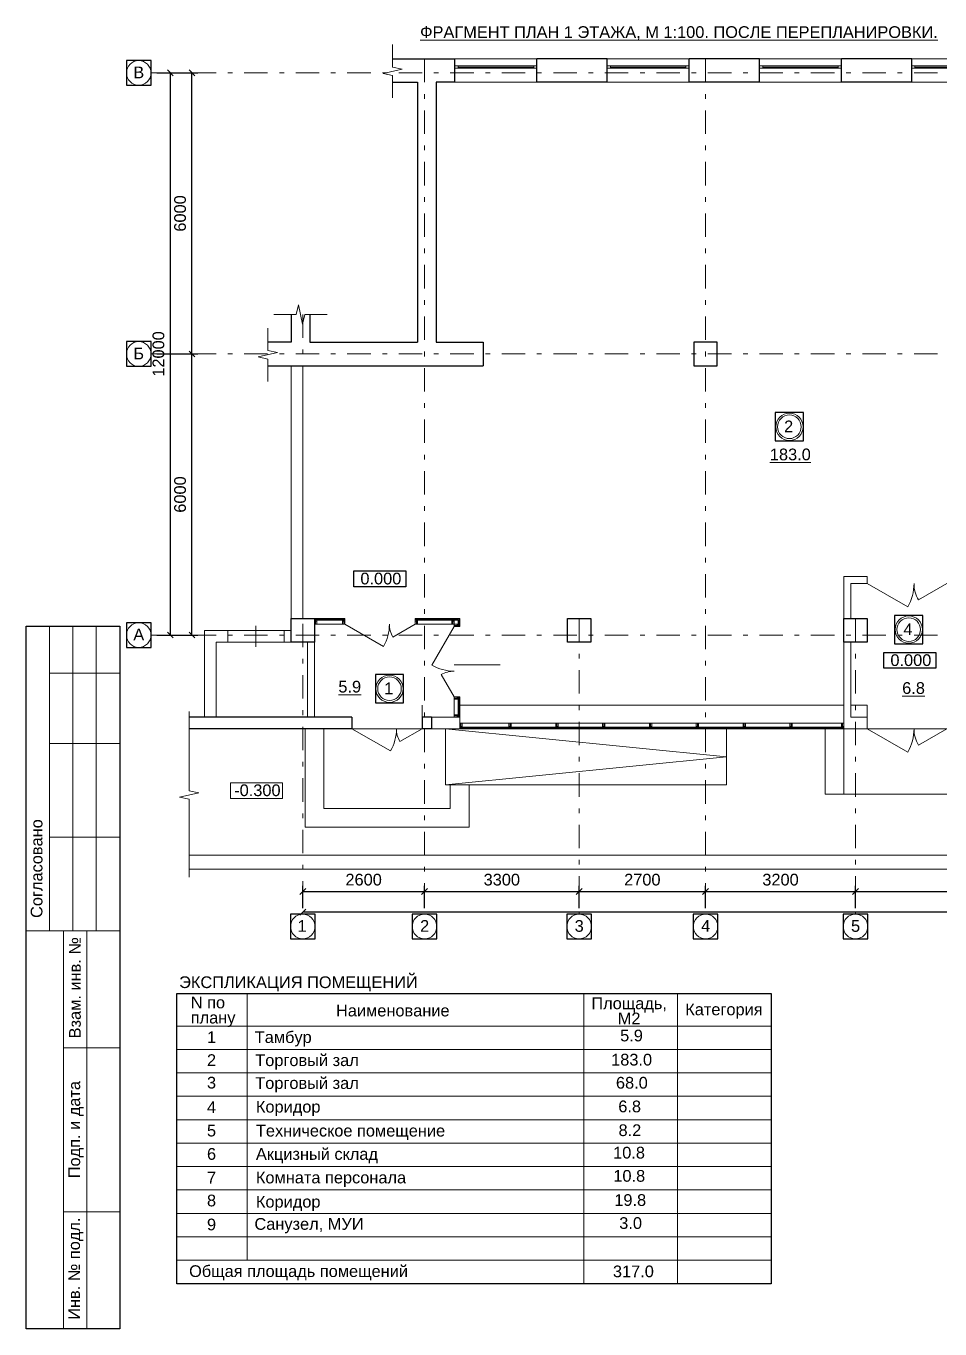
# Model space of a CAD drawing. Header units: metres. Extents: x 0 to 40.5, y 0.1 to 28.3.
# Drawn here: x 0 to 19.51, y 0.5 to 28.31 of the extents above; entities that cross this region are included whole.
import ezdxf
from ezdxf.enums import TextEntityAlignment as Align

# ---------------------------------------------------------------- set-up
doc = ezdxf.new("R2010")
doc.units = ezdxf.units.M
doc.header["$MEASUREMENT"] = 0
doc.linetypes.add('( Dashdot )', pattern=[1.001, 0.5, -0.25, 0.001, -0.25])
doc.layers.add('Level 63', color=7, linetype='Continuous', lineweight=0)
doc.layers.add('YOLO_STAMP', color=1, linetype='Continuous')
doc.layers.add('YOLO_TABLE', color=1, linetype='Continuous')
doc.styles.get("Standard").update_dxf_attribs({"font": 'times.ttf'})
doc.styles.add('Style-Arial', font='arial.ttf')
doc.dimstyles.get("Standard").update_dxf_attribs({"dimtxt": 0.18, "dimasz": 0.18, "dimexe": 0.18, "dimexo": 0.0625, "dimgap": 0.09, "dimtad": 0, "dimtih": 1, "dimtoh": 1, "dimdec": 4, "dimzin": 0, "dimdsep": 46, "dimtxsty": 'STANDARD', "dimcen": 0.09, "dimadec": 0, "dimazin": 0, "dimtfac": 1, "dimtdec": 4, "dimtofl": 0, "dimtmove": 0, "dimatfit": 3, "dimfxl": 1, "dimtolj": 1, "dimtzin": 0, "dimarcsym": 0})

# ---------------------------------------------------------------- blocks, each defined once
blk = doc.blocks.new('_Oblique')
at = {"color": 0, "linetype": 'ByBlock', "lineweight": -2}
blk.add_line((0.5, 0.5), (-0.5, -0.5), dxfattribs=at)
blk = doc.blocks.new('*D418')
at = {"color": 0, "lineweight": -2, "transparency": 16777216}
for p, q in [((5.907, 9.48), (5.907, 9.962)), ((5.907, 9.837), (8.507, 9.837)), ((8.507, 9.48), (8.507, 9.962))]:
    blk.add_line(p, q, dxfattribs=at)
at = {"layer": 'Defpoints', "color": 0, "lineweight": 0, "transparency": 16777216}
for p in [(8.507, 9.837), (5.907, 9.355), (8.507, 9.355)]:
    blk.add_point(p, dxfattribs=at)
at = {"color": 0, "lineweight": -2, "transparency": 16777216, "xscale": 0.125, "yscale": 0.125, "zscale": 0.125, "rotation": 180}
blk.add_blockref('_Oblique', (5.907, 9.837), dxfattribs=at)
at = {"color": 0, "lineweight": -2, "transparency": 16777216, "xscale": 0.125, "yscale": 0.125, "zscale": 0.125}
blk.add_blockref('_Oblique', (8.507, 9.837), dxfattribs=at)
at = {"color": 0, "lineweight": 0, "transparency": 16777216, "insert": (7.207, 10.09), "char_height": 0.25, "attachment_point": 5, "style": 'Style-Arial'}
blk.add_mtext('\\A1;2600', dxfattribs=at)
blk = doc.blocks.new('*D412')
at = {"color": 0, "lineweight": -2, "transparency": 16777216}
for p, q in [((8.507, 9.48), (8.507, 9.962)), ((8.507, 9.837), (11.807, 9.837)), ((11.807, 9.48), (11.807, 9.962))]:
    blk.add_line(p, q, dxfattribs=at)
at = {"layer": 'Defpoints', "color": 0, "lineweight": 0, "transparency": 16777216}
for p in [(11.807, 9.837), (8.507, 9.355), (11.807, 9.355)]:
    blk.add_point(p, dxfattribs=at)
at = {"color": 0, "lineweight": -2, "transparency": 16777216, "xscale": 0.125, "yscale": 0.125, "zscale": 0.125, "rotation": 180}
blk.add_blockref('_Oblique', (8.507, 9.837), dxfattribs=at)
at = {"color": 0, "lineweight": -2, "transparency": 16777216, "xscale": 0.125, "yscale": 0.125, "zscale": 0.125}
blk.add_blockref('_Oblique', (11.807, 9.837), dxfattribs=at)
at = {"color": 0, "lineweight": 0, "transparency": 16777216, "insert": (10.157, 10.09), "char_height": 0.25, "attachment_point": 5, "style": 'Style-Arial'}
blk.add_mtext('\\A1;3300', dxfattribs=at)
blk = doc.blocks.new('*D413')
at = {"color": 0, "lineweight": -2, "transparency": 16777216}
for p, q in [((11.807, 9.48), (11.807, 9.962)), ((11.807, 9.837), (14.507, 9.837)), ((14.507, 9.48), (14.507, 9.962))]:
    blk.add_line(p, q, dxfattribs=at)
at = {"layer": 'Defpoints', "color": 0, "lineweight": 0, "transparency": 16777216}
for p in [(14.507, 9.837), (11.807, 9.355), (14.507, 9.355)]:
    blk.add_point(p, dxfattribs=at)
at = {"color": 0, "lineweight": -2, "transparency": 16777216, "xscale": 0.125, "yscale": 0.125, "zscale": 0.125, "rotation": 180}
blk.add_blockref('_Oblique', (11.807, 9.837), dxfattribs=at)
at = {"color": 0, "lineweight": -2, "transparency": 16777216, "xscale": 0.125, "yscale": 0.125, "zscale": 0.125}
blk.add_blockref('_Oblique', (14.507, 9.837), dxfattribs=at)
at = {"color": 0, "lineweight": 0, "transparency": 16777216, "insert": (13.157, 10.09), "char_height": 0.25, "attachment_point": 5, "style": 'Style-Arial'}
blk.add_mtext('\\A1;2700', dxfattribs=at)
blk = doc.blocks.new('*D414')
at = {"color": 0, "lineweight": -2, "transparency": 16777216}
for p, q in [((14.507, 9.48), (14.507, 9.962)), ((14.507, 9.837), (17.707, 9.837)), ((17.707, 9.48), (17.707, 9.962))]:
    blk.add_line(p, q, dxfattribs=at)
at = {"layer": 'Defpoints', "color": 0, "lineweight": 0, "transparency": 16777216}
for p in [(17.707, 9.837), (14.507, 9.355), (17.707, 9.355)]:
    blk.add_point(p, dxfattribs=at)
at = {"color": 0, "lineweight": -2, "transparency": 16777216, "xscale": 0.125, "yscale": 0.125, "zscale": 0.125, "rotation": 180}
blk.add_blockref('_Oblique', (14.507, 9.837), dxfattribs=at)
at = {"color": 0, "lineweight": -2, "transparency": 16777216, "xscale": 0.125, "yscale": 0.125, "zscale": 0.125}
blk.add_blockref('_Oblique', (17.707, 9.837), dxfattribs=at)
at = {"color": 0, "lineweight": 0, "transparency": 16777216, "insert": (16.107, 10.09), "char_height": 0.25, "attachment_point": 5, "style": 'Style-Arial'}
blk.add_mtext('\\A1;3200', dxfattribs=at)
blk = doc.blocks.new('*D415')
at = {"color": 0, "lineweight": -2, "transparency": 16777216}
for p, q in [((17.707, 9.48), (17.707, 9.962)), ((17.707, 9.837), (23.007, 9.837)), ((23.007, 9.48), (23.007, 9.962))]:
    blk.add_line(p, q, dxfattribs=at)
at = {"layer": 'Defpoints', "color": 0, "lineweight": 0, "transparency": 16777216}
for p in [(23.007, 9.837), (17.707, 9.355), (23.007, 9.355)]:
    blk.add_point(p, dxfattribs=at)
at = {"color": 0, "lineweight": -2, "transparency": 16777216, "xscale": 0.125, "yscale": 0.125, "zscale": 0.125, "rotation": 180}
blk.add_blockref('_Oblique', (17.707, 9.837), dxfattribs=at)
at = {"color": 0, "lineweight": -2, "transparency": 16777216, "xscale": 0.125, "yscale": 0.125, "zscale": 0.125}
blk.add_blockref('_Oblique', (23.007, 9.837), dxfattribs=at)
at = {"color": 0, "lineweight": 0, "transparency": 16777216, "insert": (20.357, 10.09), "char_height": 0.25, "attachment_point": 5, "style": 'Style-Arial'}
blk.add_mtext('\\A1;5300', dxfattribs=at)
blk = doc.blocks.new('*D419')
at = {"color": 0, "lineweight": -2, "transparency": 16777216}
for p, q in [((5.907, 9.48), (5.907, 9.522)), ((35.607, 9.48), (35.607, 9.522)), ((35.607, 9.397), (5.907, 9.397))]:
    blk.add_line(p, q, dxfattribs=at)
at = {"layer": 'Defpoints', "color": 0, "lineweight": 0, "transparency": 16777216}
for p in [(5.907, 9.397), (5.907, 9.355), (35.607, 9.355)]:
    blk.add_point(p, dxfattribs=at)
at = {"color": 0, "lineweight": -2, "transparency": 16777216, "xscale": 0.125, "yscale": 0.125, "zscale": 0.125, "rotation": 180}
blk.add_blockref('_Oblique', (5.907, 9.397), dxfattribs=at)
at = {"color": 0, "lineweight": -2, "transparency": 16777216, "xscale": 0.125, "yscale": 0.125, "zscale": 0.125}
blk.add_blockref('_Oblique', (35.607, 9.397), dxfattribs=at)
at = {"color": 0, "lineweight": 0, "transparency": 16777216, "insert": (20.757, 9.65), "char_height": 0.25, "attachment_point": 5, "style": 'Style-Arial'}
blk.add_mtext('\\A1;29700', dxfattribs=at)
blk = doc.blocks.new('*D420')
at = {"color": 0, "lineweight": -2, "transparency": 16777216}
for p, q in [((2.794, 27.313), (3.205, 27.313)), ((3.08, 27.313), (3.08, 15.313)), ((2.794, 15.313), (3.205, 15.313))]:
    blk.add_line(p, q, dxfattribs=at)
at = {"layer": 'Defpoints', "color": 0, "lineweight": 0, "transparency": 16777216}
for p in [(2.669, 27.313), (2.669, 15.313), (3.08, 15.313)]:
    blk.add_point(p, dxfattribs=at)
at = {"color": 0, "lineweight": -2, "transparency": 16777216, "xscale": 0.125, "yscale": 0.125, "zscale": 0.125}
for p, rotation in [((3.08, 27.313), 90), ((3.08, 15.313), 270)]:
    blk.add_blockref('_Oblique', p, dxfattribs=dict(at, rotation=rotation))
at = {"color": 0, "lineweight": 0, "transparency": 16777216, "insert": (2.827, 21.313), "char_height": 0.25, "attachment_point": 5, "rotation": 90, "style": 'Style-Arial'}
blk.add_mtext('\\A1;12000', dxfattribs=at)
blk = doc.blocks.new('*D422')
at = {"color": 0, "lineweight": -2, "transparency": 16777216}
for p, q in [((2.794, 21.313), (3.667, 21.313)), ((3.542, 15.313), (3.542, 21.313)), ((2.794, 15.313), (3.667, 15.313))]:
    blk.add_line(p, q, dxfattribs=at)
at = {"layer": 'Defpoints', "color": 0, "lineweight": 0, "transparency": 16777216}
for p in [(2.669, 21.313), (3.542, 21.313), (2.669, 15.313)]:
    blk.add_point(p, dxfattribs=at)
at = {"color": 0, "lineweight": -2, "transparency": 16777216, "xscale": 0.125, "yscale": 0.125, "zscale": 0.125}
for p, rotation in [((3.542, 21.313), 90), ((3.542, 15.313), 270)]:
    blk.add_blockref('_Oblique', p, dxfattribs=dict(at, rotation=rotation))
at = {"color": 0, "lineweight": 0, "transparency": 16777216, "insert": (3.289, 18.313), "char_height": 0.25, "attachment_point": 5, "rotation": 90, "style": 'Style-Arial'}
blk.add_mtext('\\A1;6000', dxfattribs=at)
blk = doc.blocks.new('*D421')
at = {"color": 0, "lineweight": -2, "transparency": 16777216}
for p, q in [((2.794, 27.313), (3.667, 27.313)), ((3.542, 21.313), (3.542, 27.313)), ((2.794, 21.313), (3.667, 21.313))]:
    blk.add_line(p, q, dxfattribs=at)
at = {"layer": 'Defpoints', "color": 0, "lineweight": 0, "transparency": 16777216}
for p in [(2.669, 27.313), (3.542, 27.313), (2.669, 21.313)]:
    blk.add_point(p, dxfattribs=at)
at = {"color": 0, "lineweight": -2, "transparency": 16777216, "xscale": 0.125, "yscale": 0.125, "zscale": 0.125}
for p, rotation in [((3.542, 27.313), 90), ((3.542, 21.313), 270)]:
    blk.add_blockref('_Oblique', p, dxfattribs=dict(at, rotation=rotation))
at = {"color": 0, "lineweight": 0, "transparency": 16777216, "insert": (3.289, 24.313), "char_height": 0.25, "attachment_point": 5, "rotation": 90, "style": 'Style-Arial'}
blk.add_mtext('\\A1;6000', dxfattribs=at)
blk = doc.blocks.new('*U194')
at = {"color": 7, "linetype": 'Continuous', "lineweight": 13}
blk.add_line((0, 0.06), (0, -0.06), dxfattribs=at)
at = {"color": 7, "linetype": 'Continuous', "lineweight": 13, "flags": 128}
for points in [[(-0.025, 0.06), (0.025, 0.06), (0.025, -0.01), (-0.025, -0.01), (-0.025, 0.06)], [(-0.025, -0.05), (0.025, -0.05), (0.025, -0.06), (-0.025, -0.06), (-0.025, -0.05)]]:
    blk.add_lwpolyline(points, close=True, dxfattribs=at)
for points in [[(-0.015, -0.025), (-0.025, -0.025), (-0.025, -0.01), (0.025, -0.01), (0.025, -0.025), (0.015, -0.025)], [(0.015, -0.025), (0.015, -0.05), (-0.015, -0.05), (-0.015, -0.025)]]:
    blk.add_lwpolyline(points, dxfattribs=at)
blk = doc.blocks.new('*U29')
at = {"color": 7, "linetype": 'Continuous', "lineweight": 13}
for radius in [0.291, 0.252]:
    blk.add_circle((0, 0), radius, dxfattribs=at)
at = {"color": 7, "linetype": 'Continuous', "lineweight": 13, "style": 'Style-Arial'}
blk.add_text('1', height=0.25, dxfattribs=at).set_placement((-0.113, 0.133), align=Align.TOP_LEFT)
blk = doc.blocks.new('*U30')
at = {"color": 7, "linetype": 'Continuous', "lineweight": 13}
for radius in [0.291, 0.252]:
    blk.add_circle((0, 0), radius, dxfattribs=at)
at = {"color": 7, "linetype": 'Continuous', "lineweight": 13, "style": 'Style-Arial'}
blk.add_text('2', height=0.25, dxfattribs=at).set_placement((-0.113, 0.133), align=Align.TOP_LEFT)
blk = doc.blocks.new('*U32')
at = {"color": 7, "linetype": 'Continuous', "lineweight": 13}
for radius in [0.291, 0.252]:
    blk.add_circle((0, 0), radius, dxfattribs=at)
at = {"color": 7, "linetype": 'Continuous', "lineweight": 13, "style": 'Style-Arial'}
blk.add_text('4', height=0.25, dxfattribs=at).set_placement((-0.113, 0.133), align=Align.TOP_LEFT)

msp = doc.modelspace()

# ---------------------------------------------------------------- linework, layer by layer
at = {"lineweight": 30}
for p, q in [((7.82676396, 27.61272709), (9.15728435, 27.61272709)), ((9.15728435, 27.11272709), (9.15728435, 27.61272709)), ((10.90728435, 27.11272709), (10.90728435, 27.61272709)), ((12.40728435, 27.11272709), (12.40728435, 27.61272709)), ((14.15728435, 27.11272709), (14.15728435, 27.61272709)), ((15.65728435, 27.11272709), (15.65728435, 27.61272709)), ((17.40728435, 27.11272709), (17.40728435, 27.61272709)), ((18.90728435, 27.11272709), (18.90728435, 27.61272709)), ((7.82676396, 27.11272709), (8.35728435, 27.11272709)), ((8.35728435, 27.11272709), (8.35728435, 21.56272709)), ((8.75728435, 27.11272709), (8.75728435, 21.56272709)), ((9.15728435, 27.11272709), (8.75728435, 27.11272709)), ((6.05728435, 22.15581143), (6.05728435, 21.56272709)), ((6.95728435, 13.56272709), (3.48473215, 13.56272709)), ((8.65728435, 13.56272709), (8.45728435, 13.56272709)), ((8.65728435, 13.56272709), (8.65728435, 13.31272709)), ((6.95728435, 13.31272709), (3.48473215, 13.31272709)), ((8.65728435, 13.31272709), (8.45728435, 13.31272709))]:
    msp.add_line(p, q, dxfattribs=at)
at = {"color": 1, "linetype": '( Dashdot )', "lineweight": 0}
for p, q in [((8.50728435, 27.61272709), (8.50728435, 9.3546739)), ((14.50728435, 27.61272709), (14.50728435, 9.3546739)), ((35.95728435, 27.31272709), (2.66895088, 27.31272709)), ((5.90728435, 22.15581143), (5.90728435, 9.3546739)), ((35.95728435, 21.31272709), (2.66895088, 21.31272709)), ((11.80728435, 15.66272709), (11.80728435, 9.3546739)), ((17.70728435, 15.66272709), (17.70728435, 9.3546739)), ((35.95728435, 15.31272709), (2.66895088, 15.31272709))]:
    msp.add_line(p, q, dxfattribs=at)
at = {"color": 7, "linetype": 'Continuous', "lineweight": 30}
for p, q in [((12.40728435, 27.61272709), (10.90728435, 27.61272709)), ((15.65728435, 27.61272709), (14.15728435, 27.61272709)), ((18.90728435, 27.61272709), (17.40728435, 27.61272709)), ((12.40728435, 27.11272709), (10.90728435, 27.11272709)), ((15.65728435, 27.11272709), (14.15728435, 27.11272709)), ((18.90728435, 27.11272709), (17.40728435, 27.11272709)), ((5.65728435, 22.15581143), (5.65728435, 21.56272709)), ((5.65728435, 21.56272709), (5.16114386, 21.56272709)), ((6.05728435, 21.56272709), (8.35728435, 21.56272709)), ((8.75728435, 21.56272709), (9.75728435, 21.56272709)), ((9.75728435, 21.56272709), (9.75728435, 21.06272709)), ((5.16114386, 21.06272709), (9.75728435, 21.06272709)), ((6.95728435, 13.56272709), (6.95728435, 13.31272709)), ((8.45728435, 13.56272709), (8.45728435, 13.31272709))]:
    msp.add_line(p, q, dxfattribs=at)
at = {"color": 7, "linetype": 'Continuous', "lineweight": 0}
for p, q in [((10.83728435, 27.43772709), (9.22728435, 27.43772709)), ((14.08728435, 27.43772709), (12.47728435, 27.43772709)), ((17.33728435, 27.43772709), (15.72728435, 27.43772709)), ((20.58728435, 27.43772709), (18.97728435, 27.43772709)), ((8.30728435, 15.54272709), (9.13728435, 15.54272709)), ((8.45728435, 13.56272709), (8.45728435, 13.81272709)), ((9.25728435, 13.81272709), (17.45728435, 13.81272709)), ((17.60728435, 13.81272709), (17.95728435, 13.81272709)), ((17.95728435, 13.81272709), (17.95728435, 13.56272709)), ((6.95728435, 13.31272709), (8.45728435, 13.31272709)), ((8.95728435, 13.31272709), (14.95728435, 12.71272709)), ((9.25728435, 13.31272709), (17.45728435, 13.31272709)), ((17.95728435, 13.31272709), (19.65728435, 13.31272709)), ((8.95728435, 12.11272709), (14.95728435, 12.71272709)), ((3.22232381, 6.46636682), (15.90625169, 6.46636682)), ((3.22232381, 5.96636682), (15.90625169, 5.96636682)), ((3.22232381, 5.46636682), (15.90625169, 5.46636682)), ((3.22232381, 4.96636682), (15.90625169, 4.96636682)), ((3.22232381, 4.46636682), (15.90625169, 4.46636682)), ((3.22232381, 3.96636682), (15.90625169, 3.96636682)), ((3.22232381, 3.46636682), (15.90625169, 3.46636682)), ((3.22232381, 2.96636682), (15.90625169, 2.96636682)), ((3.22232381, 2.46636682), (15.90625169, 2.46636682)), ((3.22232381, 1.96636682), (15.90625169, 1.96636682))]:
    msp.add_line(p, q, dxfattribs=at)
at = {"lineweight": 13}
for p, q in [((5.65728435, 21.06272709), (5.65728435, 15.66272709)), ((5.90728435, 21.06272709), (5.90728435, 15.66272709)), ((3.80728435, 13.56272709), (3.80728435, 15.41272709)), ((4.30728435, 15.41272709), (3.80728435, 15.41272709)), ((4.30728435, 15.16272709), (4.30728435, 15.41272709)), ((5.65728435, 15.41272709), (5.50728435, 15.41272709)), ((5.50728435, 15.16272709), (5.50728435, 15.41272709)), ((4.05728435, 13.56272709), (4.05728435, 15.16272709)), ((4.30728435, 15.16272709), (4.05728435, 15.16272709)), ((5.65728435, 15.16272709), (5.50728435, 15.16272709))]:
    msp.add_line(p, q, dxfattribs=at)
at = {"color": 7, "linetype": 'Continuous', "lineweight": 13}
for p, q in [((17.45728435, 15.66272709), (17.45728435, 16.56272709)), ((17.95728435, 16.56272709), (17.45728435, 16.56272709)), ((17.60728435, 15.66272709), (17.60728435, 16.41272709)), ((17.95728435, 16.41272709), (17.60728435, 16.41272709)), ((17.95728435, 16.41272709), (17.95728435, 16.56272709)), ((7.63000849, 15.06772709), (6.80728435, 15.54272709)), ((7.83097038, 15.26772709), (8.30728435, 15.54272709)), ((8.66228435, 14.67000296), (9.13728435, 15.49272709)), ((6.00728435, 15.16272709), (6.00728435, 13.56272709)), ((6.15728435, 15.16272709), (6.15728435, 13.56272709)), ((17.45728435, 15.16272709), (17.45728435, 13.31272709)), ((17.60728435, 15.16272709), (17.60728435, 13.56272709)), ((8.86228435, 14.46904107), (9.13728435, 13.99272709)), ((9.25728435, 13.56272709), (8.65728435, 13.56272709)), ((9.25728435, 13.56272709), (9.25728435, 13.31272709)), ((17.60728435, 13.56272709), (17.95728435, 13.56272709)), ((17.95728435, 13.56272709), (17.95728435, 13.31272709)), ((5.95728435, 13.31272709), (5.95728435, 11.21272709)), ((6.35728435, 13.31272709), (6.35728435, 11.61272709)), ((7.78000849, 12.83772709), (6.95728435, 13.31272709)), ((7.98097038, 13.03772709), (8.45728435, 13.31272709)), ((8.65728435, 13.31272709), (9.25728435, 13.31272709)), ((8.95728435, 13.31272709), (14.95728435, 13.31272709)), ((8.95728435, 12.11272709), (8.95728435, 13.21272709)), ((14.95728435, 12.11272709), (14.95728435, 13.31272709)), ((17.05728435, 13.31272709), (17.05728435, 11.91272709)), ((17.45728435, 13.31272709), (17.95728435, 13.31272709)), ((17.45728435, 13.31272709), (17.45728435, 11.91272709)), ((8.95728435, 12.11272709), (14.95728435, 12.11272709)), ((9.05728435, 12.11272709), (9.05728435, 11.61272709)), ((9.45728435, 12.11272709), (9.45728435, 11.21272709)), ((17.05728435, 11.91272709), (20.15728435, 11.91272709)), ((6.35728435, 11.61272709), (9.05728435, 11.61272709)), ((5.95728435, 11.21272709), (9.45728435, 11.21272709)), ((3.22232381, 7.66001434), (15.90625169, 7.66001434)), ((3.22232381, 7.66001434), (3.22232381, 1.46636682)), ((4.72232381, 7.66001434), (4.72232381, 1.96636682)), ((11.90625169, 7.66001434), (11.90625169, 1.46636682)), ((13.90625169, 7.66001434), (13.90625169, 1.46636682)), ((15.90625169, 7.66001434), (15.90625169, 1.46636682)), ((15.90625169, 7.66001434), (15.90625169, 1.46636682)), ((3.22232381, 6.96636682), (15.90625169, 6.96636682)), ((3.22232381, 1.96636682), (15.90625169, 1.96636682)), ((3.22232381, 1.46636682), (15.90625169, 1.46636682))]:
    msp.add_line(p, q, dxfattribs=at)
at = {"color": 7, "lineweight": 13}
for p, q in [((18.82330976, 15.91272709), (17.95728435, 16.41272709)), ((19.05106657, 16.06272709), (19.65728435, 16.41272709)), ((18.82330976, 12.81272709), (17.95728435, 13.31272709)), ((19.05106657, 12.96272709), (19.65728435, 13.31272709))]:
    msp.add_line(p, q, dxfattribs=at)
msp.add_line((1.99999162, 15.49999259), (1.99999162, 0.49999259))
at = {"lineweight": 0}
for p, q in [((4.90728435, 15.51272709), (4.90728435, 15.06272709)), ((3.48473215, 10.61272709), (39.45728435, 10.61272709)), ((3.48473215, 10.31272709), (39.45728435, 10.31272709))]:
    msp.add_line(p, q, dxfattribs=at)
at = {"color": 1, "linetype": 'Continuous', "lineweight": 0}
for p, q in [((9.13728435, 14.67772709), (10.12484556, 14.67772709)), ((9.13728435, 13.99272709), (9.13728435, 13.56272709)), ((9.13728435, 13.99272709), (9.25728435, 13.99272709)), ((9.25728435, 13.99272709), (9.25728435, 13.56272709))]:
    msp.add_line(p, q, dxfattribs=at)
at = {"lineweight": 0, "flags": 128}
for points in [[(7.82676396, 26.77935291), (7.82676396, 27.25788889), (7.6208242, 27.30324463), (8.03270373, 27.39395612), (7.82676396, 27.43931186), (7.82676396, 27.91784784)], [(6.42791918, 22.15581143), (5.94938321, 22.15581143), (5.90402746, 21.94987166), (5.81331597, 22.3617512), (5.76796023, 22.15581143), (5.28942425, 22.15581143)], [(5.16114386, 20.72716418), (5.16114386, 21.20570015), (4.9552041, 21.2510559), (5.36708363, 21.34176739), (5.16114386, 21.38712313), (5.16114386, 21.8656591)], [(3.48473215, 10.14208328), (3.48473215, 11.80611699), (3.27879238, 11.85147273), (3.69067191, 11.94218422), (3.48473215, 11.98753997), (3.48473215, 13.68328996)]]:
    msp.add_lwpolyline(points, dxfattribs=at)
at = {"color": 7, "linetype": 'Continuous', "lineweight": 0, "flags": 128}
for points in [[(10.90728435, 27.11272709), (9.15728435, 27.11272709), (9.15728435, 27.61272709), (10.90728435, 27.61272709), (10.90728435, 27.11272709)], [(14.15728435, 27.11272709), (12.40728435, 27.11272709), (12.40728435, 27.61272709), (14.15728435, 27.61272709), (14.15728435, 27.11272709)], [(17.40728435, 27.11272709), (15.65728435, 27.11272709), (15.65728435, 27.61272709), (17.40728435, 27.61272709), (17.40728435, 27.11272709)], [(20.65728435, 27.11272709), (18.90728435, 27.11272709), (18.90728435, 27.61272709), (20.65728435, 27.61272709), (20.65728435, 27.11272709)], [(10.90728435, 27.41272709), (9.22728435, 27.41272709), (9.22728435, 27.46272709), (10.90728435, 27.46272709), (10.90728435, 27.41272709)], [(14.15728435, 27.41272709), (12.47728435, 27.41272709), (12.47728435, 27.46272709), (14.15728435, 27.46272709), (14.15728435, 27.41272709)], [(17.40728435, 27.41272709), (15.72728435, 27.41272709), (15.72728435, 27.46272709), (17.40728435, 27.46272709), (17.40728435, 27.41272709)], [(20.65728435, 27.41272709), (18.97728435, 27.41272709), (18.97728435, 27.46272709), (20.65728435, 27.46272709), (20.65728435, 27.41272709)], [(6.15728435, 15.66272709), (6.80728435, 15.66272709), (6.80728435, 15.54272709), (6.15728435, 15.54272709), (6.15728435, 15.66272709)], [(17.45728435, 13.43272709), (17.45728435, 13.31272709), (9.25728435, 13.31272709), (9.25728435, 13.43272709), (17.45728435, 13.43272709)]]:
    msp.add_lwpolyline(points, close=True, dxfattribs=at)
at = {"color": 7, "linetype": 'Continuous', "lineweight": 13, "flags": 128}
for points in [[(9.22728435, 27.41272709), (9.15728435, 27.41272709), (9.15728435, 27.46272709), (9.22728435, 27.46272709), (9.22728435, 27.41272709)], [(10.90728435, 27.41272709), (10.83728435, 27.41272709), (10.83728435, 27.46272709), (10.90728435, 27.46272709), (10.90728435, 27.41272709)], [(12.47728435, 27.41272709), (12.40728435, 27.41272709), (12.40728435, 27.46272709), (12.47728435, 27.46272709), (12.47728435, 27.41272709)], [(14.15728435, 27.41272709), (14.08728435, 27.41272709), (14.08728435, 27.46272709), (14.15728435, 27.46272709), (14.15728435, 27.41272709)], [(15.72728435, 27.41272709), (15.65728435, 27.41272709), (15.65728435, 27.46272709), (15.72728435, 27.46272709), (15.72728435, 27.41272709)], [(17.40728435, 27.41272709), (17.33728435, 27.41272709), (17.33728435, 27.46272709), (17.40728435, 27.46272709), (17.40728435, 27.41272709)], [(18.97728435, 27.41272709), (18.90728435, 27.41272709), (18.90728435, 27.46272709), (18.97728435, 27.46272709), (18.97728435, 27.41272709)], [(6.99775812, 16.68073726), (8.10841231, 16.68073726), (8.10841231, 16.34512668), (6.99775812, 16.34512668), (6.99775812, 16.68073726)], [(6.19728435, 15.65272709), (6.76728435, 15.65272709), (6.76728435, 15.62772709), (6.19728435, 15.62772709), (6.19728435, 15.65272709)], [(8.34728435, 15.65272709), (9.09728435, 15.65272709), (9.09728435, 15.62772709), (8.34728435, 15.62772709), (8.34728435, 15.65272709)], [(18.31293602, 14.93828577), (19.42359022, 14.93828577), (19.42359022, 14.6026752), (18.31293602, 14.6026752), (18.31293602, 14.93828577)], [(9.22228435, 13.95272709), (9.24728435, 13.95272709), (9.24728435, 13.60272709), (9.22228435, 13.60272709), (9.22228435, 13.95272709)], [(9.29728435, 13.34772709), (17.41728435, 13.34772709), (17.41728435, 13.32272709), (9.29728435, 13.32272709), (9.29728435, 13.34772709)], [(4.3669589, 12.16080921), (5.4776131, 12.16080921), (5.4776131, 11.82519864), (4.3669589, 11.82519864), (4.3669589, 12.16080921)]]:
    msp.add_lwpolyline(points, close=True, dxfattribs=at)
at = {"color": 7, "linetype": 'Continuous', "lineweight": 30, "flags": 128}
for points in [[(14.75728435, 21.56272709), (14.25728435, 21.56272709), (14.25728435, 21.06272709), (14.75728435, 21.06272709), (14.75728435, 21.56272709)], [(5.65728435, 15.66272709), (6.15728435, 15.66272709), (6.15728435, 15.16272709), (5.65728435, 15.16272709), (5.65728435, 15.66272709)], [(11.55728435, 15.66272709), (12.05728435, 15.66272709), (12.05728435, 15.16272709), (11.55728435, 15.16272709), (11.55728435, 15.66272709)], [(17.45728435, 15.66272709), (17.95728435, 15.66272709), (17.95728435, 15.16272709), (17.45728435, 15.16272709), (17.45728435, 15.66272709)]]:
    msp.add_lwpolyline(points, close=True, dxfattribs=at)
at = {"color": 7, "linetype": 'Continuous', "lineweight": 0, "flags": 128}
for points in [[(9.25728435, 15.66272709), (8.30728435, 15.66272709), (8.30728435, 15.54272709)], [(9.25728435, 15.66272709), (9.25728435, 15.49272709), (9.13728435, 15.49272709)]]:
    msp.add_lwpolyline(points, dxfattribs=at)
at = {"color": 7, "linetype": 'Continuous', "lineweight": 13, "flags": 128}
for points in [[(9.24728435, 15.65272709), (9.12728435, 15.65272709), (9.12728435, 15.62772709), (9.22228435, 15.62772709)], [(9.22228435, 15.62772709), (9.22228435, 15.53272709), (9.24728435, 15.53272709), (9.24728435, 15.65272709)]]:
    msp.add_lwpolyline(points, dxfattribs=at)
at = {"lineweight": 0, "flags": 128}
msp.add_lwpolyline([(4.30728435, 15.41272709), (5.50728435, 15.41272709), (5.50728435, 15.16272709), (4.30728435, 15.16272709), (4.30728435, 15.41272709)], close=True, dxfattribs=at)
at = {"color": 1, "linetype": 'Continuous', "lineweight": 0, "flags": 128}
msp.add_lwpolyline([(8.95728435, 13.21272709), (8.95728435, 13.31272709)], dxfattribs=at)
at = {"color": 7, "linetype": 'Continuous', "lineweight": 13}
for centre in [(2.40559544, 27.31272709), (2.40559544, 21.31272709), (2.40559544, 15.31272709), (5.90728435, 9.09131845), (8.50728435, 9.09131845), (11.80728435, 9.09131845), (14.50728435, 9.09131845), (17.70728435, 9.09131845)]:
    msp.add_circle(centre, 0.26335544, dxfattribs=at)
at = {"color": 7, "linetype": 'Continuous', "lineweight": 0, "extrusion": (0, 0, -1)}
for centre, radius, start, end in [((-17.95728435, 16.41272709), 1, 180, 210), ((-19.65728435, 16.41272709), 0.7, 330, 0), ((-17.95728435, 13.31272709), 1, 180, 210), ((-19.65728435, 13.31272709), 0.7, 330, 0)]:
    msp.add_arc(centre, radius, start, end, dxfattribs=at)
at = {"color": 7, "linetype": 'Continuous', "lineweight": 0}
for centre, radius, start, end in [((6.80728435, 15.54272709), 0.95, 330, 0), ((8.30728435, 15.54272709), 0.55, 180, 210), ((9.13728435, 15.49272709), 0.95, 240, 270), ((9.13728435, 13.99272709), 0.55, 90, 120), ((6.95728435, 13.31272709), 0.95, 330, 0), ((8.45728435, 13.31272709), 0.55, 180, 210)]:
    msp.add_arc(centre, radius, start, end, dxfattribs=at)
at = {"layer": 'Level 63', "color": 7, "linetype": 'Continuous', "lineweight": 13}
for p, q in [((-0.00000838, 15.49999259), (1.99999162, 15.49999259)), ((-0.00000838, 15.49999259), (-0.00000838, 8.99999259)), ((0.49999162, 15.49999259), (0.49999162, 8.99999259)), ((0.99999162, 15.49999259), (0.99999162, 8.99999259)), ((1.49999162, 15.49999259), (1.49999162, 8.99999259)), ((0.49999162, 14.49999259), (1.99999162, 14.49999259)), ((0.49999162, 12.99999259), (1.99999162, 12.99999259)), ((0.49999162, 10.99999259), (1.99999162, 10.99999259)), ((-0.00000838, 8.99999259), (1.99999162, 8.99999259)), ((0.79999162, 8.99999259), (1.99999162, 8.99999259)), ((1.29999162, 0.49999259), (1.29999162, 8.99999259)), ((0.79999162, 6.49999259), (1.99999162, 6.49999259)), ((0.79999162, 2.99999259), (1.99999162, 2.99999259))]:
    msp.add_line(p, q, dxfattribs=at)
at = {"layer": 'Level 63', "color": 7, "linetype": 'Continuous', "lineweight": 13, "flags": 128}
msp.add_lwpolyline([(1.99999162, 0.49999259), (0.79999162, 0.49999259), (0.79999162, 8.99999259)], dxfattribs=at)
at = {"layer": 'YOLO_STAMP'}
msp.add_lwpolyline([(-0.00000838, 15.49999259), (1.99999162, 15.49999259), (1.99999162, 0.49999259), (-0.00000838, 0.49999259)], close=True, dxfattribs=at)
at = {"layer": 'YOLO_TABLE'}
for points in [[(2.14223999, 27.04937165), (2.66895088, 27.04937165), (2.66895088, 27.57608254), (2.14223999, 27.57608254)], [(2.14223999, 21.04937165), (2.66895088, 21.04937165), (2.66895088, 21.57608254), (2.14223999, 21.57608254)], [(15.99438719, 19.45672483), (16.59868773, 19.45672483), (16.59868773, 20.06102537), (15.99438719, 20.06102537)], [(6.99775812, 16.68073726), (8.10841231, 16.68073726), (8.10841231, 16.34512668), (6.99775812, 16.34512668)], [(2.14223999, 15.04937165), (2.66895088, 15.04937165), (2.66895088, 15.57608254), (2.14223999, 15.57608254)], [(18.54244478, 15.12686464), (19.14674532, 15.12686464), (19.14674532, 15.73116518), (18.54244478, 15.73116518)], [(18.31293602, 14.93828577), (19.42359022, 14.93828577), (19.42359022, 14.6026752), (18.31293602, 14.6026752)], [(7.45723053, 13.86522252), (8.06153107, 13.86522252), (8.06153107, 14.46952305), (7.45723053, 14.46952305)], [(5.64392891, 8.82796301), (6.1706398, 8.82796301), (6.1706398, 9.3546739), (5.64392891, 9.3546739)], [(8.24392891, 8.82796301), (8.7706398, 8.82796301), (8.7706398, 9.3546739), (8.24392891, 9.3546739)], [(11.54392891, 8.82796301), (12.0706398, 8.82796301), (12.0706398, 9.3546739), (11.54392891, 9.3546739)], [(14.24392891, 8.82796301), (14.7706398, 8.82796301), (14.7706398, 9.3546739), (14.24392891, 9.3546739)], [(17.44392891, 8.82796301), (17.9706398, 8.82796301), (17.9706398, 9.3546739), (17.44392891, 9.3546739)], [(3.22232381, 7.66001434), (15.90625169, 7.66001434), (15.90625169, 1.46636682), (3.22232381, 1.46636682)]]:
    msp.add_lwpolyline(points, close=True, dxfattribs=at)
at = {"layer": 'YOLO_TABLE', "color": 7, "linetype": 'Continuous', "lineweight": 0}
msp.add_lwpolyline([(4.3669589, 12.16080921), (5.4776131, 12.16080921), (5.4776131, 11.82519864), (4.3669589, 11.82519864)], close=True, dxfattribs=at)

# ---------------------------------------------------------------- block references
at = {"color": 7, "linetype": 'Continuous', "lineweight": 13}
for name, p in [('*U30', (16.29654071, 19.75890551)), ('*U32', (18.8445983, 15.42904531)), ('*U29', (7.75938405, 14.16740319))]:
    msp.add_blockref(name, p, dxfattribs=at)
for p, rotation in [((6.18231425, 15.60269114), 180), ((6.78231425, 15.60269114), 180), ((8.33231425, 15.60269114), 180), ((9.11231425, 15.60269114), 180), ((9.1972484, 15.5176972), 90)]:
    msp.add_blockref('*U194', p, dxfattribs=dict(at, rotation=rotation))
at = {"color": 7, "linetype": 'Continuous', "lineweight": 13, "extrusion": (0, 0, -1), "rotation": 270}
for p in [(-9.1972484, 13.96775699), (-9.1972484, 13.58775699)]:
    msp.add_blockref('*U194', p, dxfattribs=at)
at = {"color": 7, "linetype": 'Continuous', "lineweight": 13, "extrusion": (0, 0, -1)}
for p in [(-9.28231425, 13.37276304), (-10.33231425, 13.37276304), (-11.33231425, 13.37276304), (-12.33231425, 13.37276304), (-13.33231425, 13.37276304), (-14.33231425, 13.37276304), (-15.33231425, 13.37276304), (-16.33231425, 13.37276304), (-17.43231425, 13.37276304)]:
    msp.add_blockref('*U194', p, dxfattribs=at)

# ---------------------------------------------------------------- texts
at = {"color": 7, "linetype": 'Continuous', "lineweight": 13, "style": 'Style-Arial'}
for s, p in [('%%uФРАГМЕНТ ПЛАН 1 ЭТАЖА, М 1:100. ПОСЛЕ ПЕРЕПЛАНИРОВКИ.%%U', (8.41260016, 28.30967918)), ('0.000', (7.13795044, 16.64442315)), ('0.000', (18.45312835, 14.90197166)), ('-0.300', (4.44373528, 12.1244951)), ('Общая площадь помещений', (3.4809524, 1.85892963))]:
    msp.add_text(s, height=0.25, dxfattribs=at).set_placement(p, align=Align.TOP_LEFT)
at = {"color": 7, "linetype": 'Continuous', "lineweight": 30, "style": 'Style-Arial'}
for s, p in [('В', (2.28994222, 27.44944024)), ('Б', (2.28994222, 21.44944024)), ('А', (2.28994222, 15.44944024)), ('1', (5.79682893, 9.2280316)), ('2', (8.41229624, 9.2280316)), ('3', (11.71229624, 9.2280316)), ('4', (14.41229624, 9.2280316)), ('5', (17.61229624, 9.2280316))]:
    msp.add_text(s, height=0.25, dxfattribs=at).set_placement(p, align=Align.TOP_LEFT)
at = {"color": 7, "lineweight": 13, "style": 'Style-Arial'}
msp.add_text('ЭКСПЛИКАЦИЯ ПОМЕЩЕНИЙ ', height=0.25, dxfattribs=at).set_placement((5.86302934, 7.90182731), align=Align.MIDDLE_CENTER)
at = {"color": 7, "linetype": 'Continuous', "lineweight": 0, "style": 'Style-Arial'}
for s, p in [('1', (3.9597216, 6.8532744)), ('2', (3.9597216, 6.36426471)), ('3', (3.9597216, 5.88313457)), ('4', (3.9597216, 5.35950261)), ('5', (3.9597216, 4.85927053)), ('6', (3.9597216, 4.36109191)), ('7', (3.9597216, 3.85452436)), ('8', (3.9597216, 3.36651752)), ('9', (3.9597216, 2.85460142))]:
    msp.add_text(s, height=0.25, dxfattribs=at).set_placement(p, align=Align.TOP_CENTER)
for s, p in [('Тамбур', (4.88211814, 6.85455582)), ('Торговый зал', (4.89316289, 6.36202023)), ('Торговый зал', (4.89316289, 5.87433702)), ('Коридор', (4.90677888, 5.3692745)), ('Техническое помещение', (4.90677888, 4.85788446)), ('Акцизный склад', (4.90677888, 4.36004118)), ('Комната персонала', (4.90677888, 3.85745653)), ('Коридор', (4.90677888, 3.34108814)), ('Санузел, МУИ', (4.87568976, 2.86667287))]:
    msp.add_text(s, height=0.25, dxfattribs=at).set_placement(p, align=Align.TOP_LEFT)
at = {"color": 7, "linetype": 'Continuous', "lineweight": 13, "char_height": 0.25, "style": 'Style-Arial'}
for s, insert, attachment_point, line_spacing_factor in [('\\L183.0', (15.87965444, 19.29376442), 1, 0.6), ('\\L5.9', (6.66724832, 14.33597383), 1, 0.6), ('\\L6.8', (18.70460952, 14.30692042), 1, 0.6), ('N по \\Pплану', (3.51627946, 7.27024911), 4, 0.776524), ('Наименование', (6.61691684, 7.29505099), 4, 0.6), ('5.9', (12.68353137, 6.88879068), 1, 0.6), ('183.0', (12.49139144, 6.37341283), 1, 0.6), ('68.0', (12.5936331, 5.88043163), 1, 0.6), ('6.8', (12.64391483, 5.37581499), 1, 0.6), ('8.2', (12.64900819, 4.86794102), 1, 0.6), ('10.8', (12.53359266, 4.38828181), 1, 0.6), ('10.8', (12.53776219, 3.89283724), 1, 0.6), ('19.8', (12.5581491, 3.37680192), 1, 0.6), ('3.0', (12.66436536, 2.88541235), 1, 0.6), ('317.0', (12.52926209, 1.85367894), 1, 0.6)]:
    msp.add_mtext(s, dxfattribs=dict(at, insert=insert, attachment_point=attachment_point, line_spacing_factor=line_spacing_factor))
at = {"color": 7, "linetype": 'Continuous', "lineweight": 0, "char_height": 0.25, "attachment_point": 2, "style": 'Style-Arial'}
for s, insert, line_spacing_factor in [('Площадь,\\PМ2', (12.87546282, 7.57608143), 0.776524), ('Категория', (14.89885442, 7.44691193), 0.6)]:
    msp.add_mtext(s, dxfattribs=dict(at, insert=insert, line_spacing_factor=line_spacing_factor))
at = {"layer": 'Level 63', "color": 7, "linetype": 'Continuous', "lineweight": 0, "style": 'Style-Arial'}
for s, p in [('Согласовано', (0.22438642, 10.32741446)), ('Взам. инв. №', (1.04267055, 7.78435278)), ('Подп. и дата', (1.02978412, 4.75455909)), ('Инв. № подл.', (1.0253195, 1.78664129))]:
    msp.add_text(s, height=0.25002, rotation=90, dxfattribs=at).set_placement(p, align=Align.MIDDLE_CENTER)

# ---------------------------------------------------------------- dimensions: what is measured, and where the dimension line sits
at = {"color": 5, "lineweight": 0}
for base, p1, p2, angle, picture, middle in [((3.07983373, 15.31272709), (2.66895088, 27.31272709), (2.66895088, 15.31272709), 270, '*D420', (2.82719049, 21.31272709)), ((3.54175174, 27.31272709), (2.66895088, 21.31272709), (2.66895088, 27.31272709), 90, '*D421', (3.2891085, 24.31272709)), ((3.54175174, 21.31272709), (2.66895088, 15.31272709), (2.66895088, 21.31272709), 90, '*D422', (3.2891085, 18.31272709)), ((5.90728435, 9.39749221), (35.60728435, 9.3546739), (5.90728435, 9.3546739), 180, '*D419', (20.75728435, 9.65013546))]:
    dim = msp.add_linear_dim(base=base, p1=p1, p2=p2, angle=angle, dimstyle='Standard', override={"dimtxt": 0.25, "dimasz": 0.125, "dimexe": 0.125, "dimexo": 0.125, "dimgap": 0.125, "dimtad": 1, "dimtih": 0, "dimtoh": 0, "dimlfac": 1000, "dimzin": 11, "dimtxsty": 'Style-Arial', "dimblk": 'Oblique', "dimfrac": 2, "dimtzin": 11}, dxfattribs=at)
    dim.commit()
    dim.dimension.update_dxf_attribs({"geometry": picture, "text_midpoint": middle})
for base, p1, p2, picture, middle in [((8.50728435, 9.83725377), (5.90728435, 9.3546739), (8.50728435, 9.3546739), '*D418', (7.20728435, 10.08989702)), ((11.80728435, 9.83725377), (8.50728435, 9.3546739), (11.80728435, 9.3546739), '*D412', (10.15728435, 10.08998229)), ((14.50728435, 9.83725377), (11.80728435, 9.3546739), (14.50728435, 9.3546739), '*D413', (13.15728435, 10.08989702)), ((17.70728435, 9.83725377), (14.50728435, 9.3546739), (17.70728435, 9.3546739), '*D414', (16.10728435, 10.08998229)), ((23.00728435, 9.83725377), (17.70728435, 9.3546739), (23.00728435, 9.3546739), '*D415', (20.35728435, 10.08998229))]:
    dim = msp.add_linear_dim(base=base, p1=p1, p2=p2, dimstyle='Standard', override={"dimtxt": 0.25, "dimasz": 0.125, "dimexe": 0.125, "dimexo": 0.125, "dimgap": 0.125, "dimtad": 1, "dimtih": 0, "dimtoh": 0, "dimlfac": 1000, "dimzin": 11, "dimtxsty": 'Style-Arial', "dimblk": 'Oblique', "dimfrac": 2, "dimtzin": 11}, dxfattribs=at)
    dim.commit()
    dim.dimension.update_dxf_attribs({"geometry": picture, "text_midpoint": middle})

doc.saveas('drawing.dxf')
